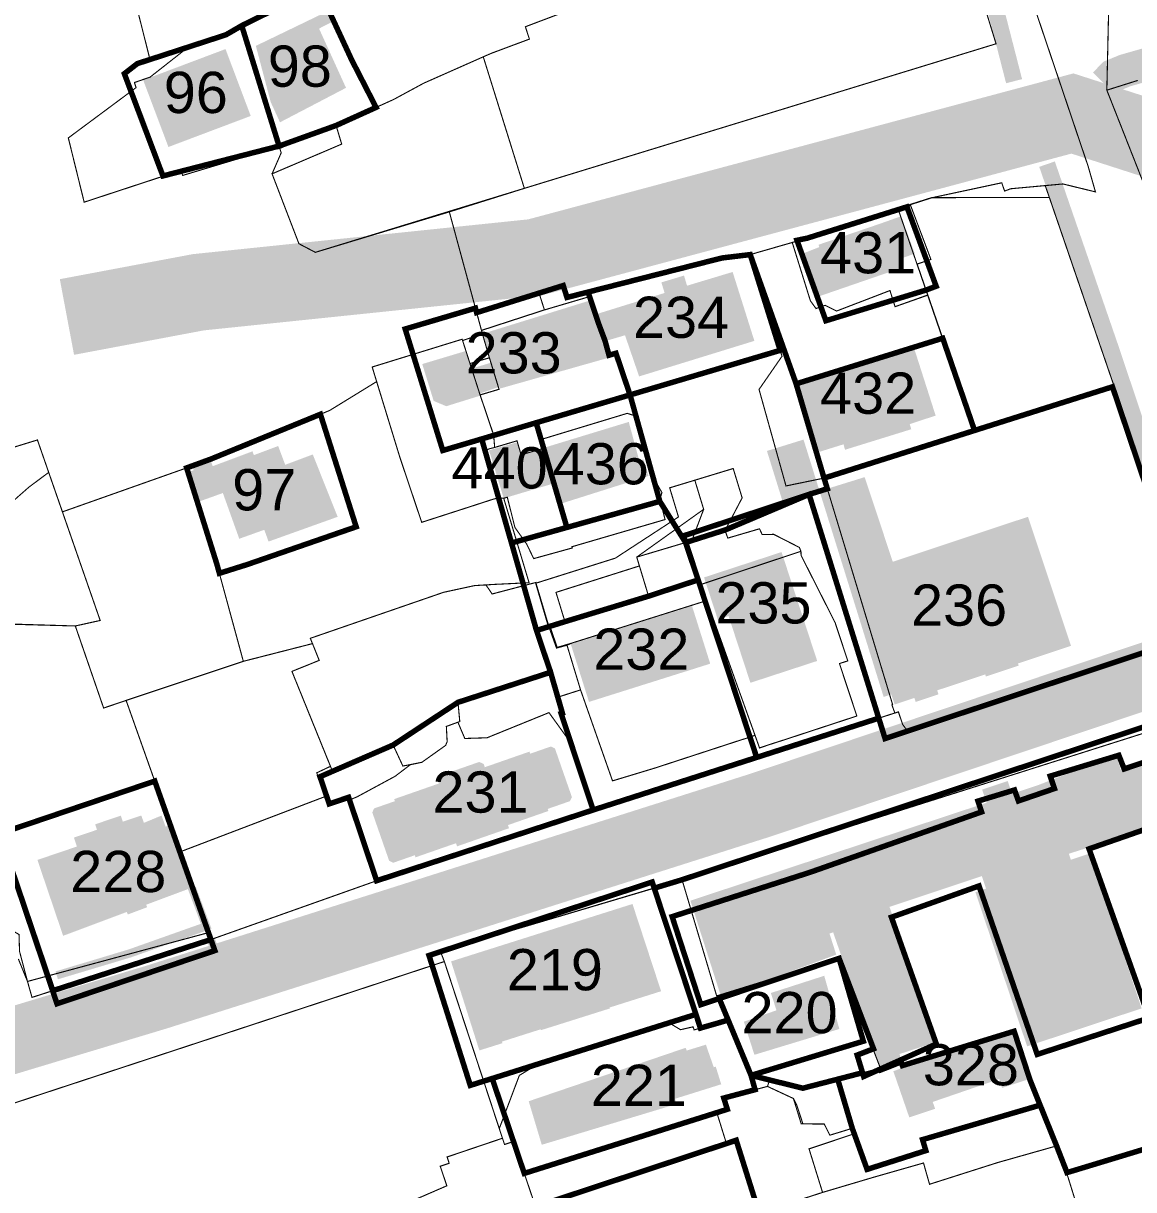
# Model space of a CAD drawing. Header units: millimetres. Extents: x 21689 to 31331, y 37531 to 43751.
# Drawn here: x 27373.9 to 27575.8, y 42274.4 to 42486.5 of the extents above; entities that cross this region are included whole.
import ezdxf

# ---------------------------------------------------------------- set-up
doc = ezdxf.new("R2010")
doc.units = ezdxf.units.MM
doc.linetypes.add('g5_084', pattern=[0.4, 0.2, -0.2])
for name, color, linetype, lineweight, transparency in [('0.1 ОКН', 1, 'Continuous', 9, 0.4), ('00 Дороги', 252, 'Continuous', 9, 0.2), ('24. ценная дореволюц постройка', 192, 'Continuous', 13, 0.4)]:
    doc.layers.add(name, color=color, linetype=linetype, lineweight=lineweight, transparency=transparency)
doc.layers.add('0.16.3 - пешеходные пути', color=40, linetype='boundary')
for name, color, linetype, lineweight in [('00 границы ОКН', 1, 'Continuous', 40), ('00 номер ОКН', 7, 'Continuous', 15), ('00 Разраб границы', 5, 'g5_084', 50), ('CONTUR', 150, 'Continuous', 9)]:
    doc.layers.add(name, color=color, linetype=linetype, lineweight=lineweight)
doc.styles.get("Standard").update_dxf_attribs({"font": 'arial.ttf'})
doc.linetypes.add('boundary', pattern='A,7,-3,[1,bnd.shx,S=1,R=0,X=0,Y=0],-3,3', length=16)

# ---------------------------------------------------------------- blocks, each defined once
blk = doc.blocks.new('участки все')
at = {"layer": 'CONTUR', "const_width": 0.2}
for points in [[(4798.631474879999, 4751.815181769997), (4606.92930929, 4688.370040879999), (4562.988744130001, 4675.282744979995), (4563.69132939, 4673.491980109997), (4456.792320210002, 4638.318512019999)], [(4486.20812291, 4673.958301919999), (4487.865580370002, 4669.872906499993), (4488.691142620002, 4666.970253359999), (4521.232385710002, 4677.492072879998), (4551.376321330001, 4688.190595819992), (4590.753498270002, 4701.057758629999), (4646.287027580001, 4718.90757309), (4647.042404219999, 4716.645998269996), (4647.620175610001, 4715.847148809997), (4648.566742369999, 4715.622655199993), (4651.157781969999, 4716.342987329997), (4655.027560500002, 4717.633743309998), (4682.791059400002, 4726.998700209995), (4695.023159629999, 4731.051433099994)], [(4550.668012960002, 4855.502178199997), (4526.837462700001, 4843.716998259996), (4523.962094900002, 4842.061015899999), (4510.143156699999, 4837.562578729994), (4506.382464080001, 4852.540226849996)], [(4458.234949559999, 4758.666983049995), (4489.673589990001, 4768.365673969994), (4491.72324345, 4762.464264999994), (4494.223348539999, 4755.285953479993), (4516.815847900001, 4763.280078429998), (4521.21040675, 4764.882800969994), (4542.835988380001, 4773.731732969994), (4551.376397219999, 4778.980994519996), (4550.567004460001, 4781.63339879), (4566.924390079999, 4786.682973749994), (4567.01069558, 4786.441651279995), (4570.609771900002, 4787.686551389998), (4564.59906982, 4809.848677999995), (4540.226321419999, 4802.491816999995), (4537.240281000002, 4804.057543229996), (4532.354936670002, 4816.772399449997), (4534.01334995, 4820.587024419998), (4533.651194130001, 4821.752574599996), (4516.100406380003, 4816.481271839999), (4515.734270560002, 4817.386881839993), (4498.175828279999, 4811.615693549996), (4495.294711850001, 4823.299859599996), (4507.614885549999, 4832.451266189994), (4507.319039820003, 4833.375800089998), (4510.18430466, 4834.37193429), (4517.067239710002, 4839.786573489997), (4510.143156699999, 4837.562578729994), (4506.38215792, 4852.520231449998)], [(4668.140372180001, 4855.623542699999), (4678.395459630002, 4825.256401459999), (4680.767888390001, 4818.230048379999), (4682.125307280002, 4813.489245549994), (4678.349344620001, 4814.407063219995), (4676.217338149999, 4814.929708589996), (4666.693914319999, 4814.055518549998), (4665.607427670002, 4813.632152039994), (4665.080515670001, 4815.140225819996), (4652.398880870001, 4812.424383599995), (4626.974131220002, 4804.28362848), (4619.33036914, 4802.080652879995), (4614.200985220002, 4801.469186309994), (4586.000958100001, 4794.290925989996), (4585.314034930001, 4796.4514528), (4580.92299739, 4795.078677969999), (4581.896227870002, 4792.023763629994), (4572.800856360001, 4789.063009759993), (4570.449148589999, 4788.299013349998), (4570.19375283, 4789.252927869995), (4565.943276950002, 4804.89807517), (4564.59906982, 4809.848677999995), (4574.32582754, 4812.899764669993), (4578.2446772, 4814.129768389998), (4578.2446772, 4814.129768389998), (4664.047666009999, 4840.426144059995), (4660.084408850002, 4853.276879039993)], [(4691.687745530002, 4812.992832669995), (4685.815855930003, 4827.892797979999), (4684.198544860002, 4831.987577419997), (4689.82572728, 4833.761426329998)], [(4632.488677060002, 4631.498470399995), (4630.029890990001, 4639.416149029996), (4638.231944210001, 4642.160582219999), (4637.897178850002, 4643.155711829996), (4633.818061030001, 4641.908160339997), (4632.78907237, 4643.933923259996), (4628.609575260001, 4643.967914009998), (4627.590335110002, 4647.283533119982), (4627.190178000004, 4648.579665219993), (4622.463877770002, 4650.782037049998), (4614.52141013, 4648.663632159979), (4615.160029360002, 4646.613845829997), (4613.250976170002, 4646.023072089993), (4615.004679680001, 4640.386197959997), (4580.36479005, 4628.646504329998), (4576.27022536, 4640.75924688), (4574.641872930002, 4640.214175549998), (4574.259262000003, 4641.350038469994), (4564.19707102, 4637.944081679997), (4564.569531199999, 4636.798374099998), (4562.941178740002, 4636.253302729993), (4564.146854820003, 4632.704827649999), (4558.09660172, 4630.077448949982)]]:
    blk.add_lwpolyline(points, dxfattribs=at)
for points in [[(4654.716227500001, 4887.359213429999), (4615.122162750002, 4874.695393259994), (4617.266920090002, 4863.902508649997), (4625.720343069999, 4866.083086109997), (4626.279343400002, 4865.36452412), (4628.351163130002, 4865.482802639998), (4628.879701130001, 4862.774698689995), (4630.123413460001, 4856.485629519994), (4621.659839850003, 4854.295207259994), (4619.02116511, 4855.035611519998), (4618.241670720002, 4858.987563229995), (4588.912419640001, 4853.166602679994), (4590.796348809999, 4848.197736169997), (4578.43478091, 4843.526985349999), (4579.16031694, 4841.27586681), (4572.260870450001, 4838.701493729997), (4570.770954750002, 4838.054303149998), (4578.2446772, 4814.129768389998), (4664.047666009999, 4840.426144059995), (4660.084408850002, 4853.276879039993), (4666.563692150001, 4855.187681689997), (4656.800933009999, 4883.747279059993), (4654.716227500001, 4887.359213429999)], [(4668.140372180001, 4855.623542699999), (4676.134359170002, 4857.841154669994), (4679.860343250002, 4858.884109809995), (4684.514359569999, 4846.08279932), (4684.198544860002, 4831.987577419997), (4685.815855930003, 4827.892797979999), (4691.687745530002, 4812.992832669995), (4702.37165546, 4780.589120589996), (4708.437664500001, 4782.286250979995), (4718.254359710001, 4756.59584573), (4720.726651169999, 4757.397995909996), (4724.354131600001, 4746.782413869994), (4698.672710400002, 4738.205584259994), (4685.222429310001, 4778.031681249995), (4685.523890960001, 4778.127065969995), (4673.73978417, 4812.477632489994), (4672.992722000002, 4814.629079599995), (4676.217338149999, 4814.929708589996), (4678.349344620001, 4814.407063219995), (4682.125307280002, 4813.489245549994), (4680.767888390001, 4818.230048379999), (4678.395459630002, 4825.256401459999), (4668.140372180001, 4855.623542699999)], [(4507.319039820003, 4833.375800089998), (4510.18430466, 4834.37193429), (4517.067239710002, 4839.786573489997), (4523.962094900002, 4842.061015899999), (4526.837462700001, 4843.716998259996), (4533.651194130001, 4821.752574599996), (4516.100406380003, 4816.481271839999), (4515.734270560002, 4817.386881839993), (4498.175828279999, 4811.615693549996), (4495.294711850001, 4823.299859599996), (4507.614885549999, 4832.451266189994), (4507.319039820003, 4833.375800089998)], [(4532.354936670002, 4816.772399449997), (4537.240281000002, 4804.057543229996), (4540.226321419999, 4802.491816999995), (4578.2446772, 4814.129768389998), (4570.770954750002, 4838.054303149998), (4559.92735293, 4833.250309469993), (4554.462064250001, 4830.293975919994), (4543.999599300001, 4825.564146529999), (4545.01776663, 4822.178542319998), (4532.354936670002, 4816.772399449997)], [(4660.060378019999, 4770.066903229999), (4646.18922924, 4810.489451729998), (4652.30905467, 4812.435758979998), (4673.73978417, 4812.477632489994), (4685.523890960001, 4778.127065969995), (4660.060378019999, 4770.066903229999)], [(4629.72620584, 4805.071494749995), (4635.88586921, 4807.00719217), (4644.87927244, 4809.839505799995), (4648.516808160002, 4810.983816149994), (4652.19713697, 4801.207425939995), (4649.6940865, 4800.35574662), (4651.647588510001, 4794.705813089996), (4645.6754325, 4792.607243959995), (4644.75035378, 4795.541420059999), (4635.03318424, 4791.810183899993), (4632.949128210003, 4792.852097219998), (4631.30016811, 4792.267341959996), (4630.28153186, 4793.662944149997), (4626.974131220002, 4804.28362848), (4629.72620584, 4805.071494749995)], [(4619.33036914, 4802.080652879995), (4626.974131220002, 4804.28362848), (4630.28153186, 4793.662944149997), (4631.30016811, 4792.267341959996), (4632.949128210003, 4792.852097219998), (4635.03318424, 4791.810183899993), (4644.75035378, 4795.541420059999), (4645.6754325, 4792.607243959995), (4651.638050040001, 4794.735959259997), (4660.092514160002, 4770.206411769999), (4660.130821130002, 4770.095824799994), (4632.757947280002, 4761.424892439994), (4625.83611503, 4760.00086593), (4620.934879330001, 4777.55598248), (4625.117313720002, 4783.591970929999), (4619.33036914, 4802.080652879995)], [(4570.458993210002, 4788.288862579997), (4572.800703280001, 4789.053012059993), (4581.896074800003, 4792.013765929994), (4590.103229439999, 4794.438116819998), (4591.805823090002, 4789.382026669999), (4592.92024598, 4786.404950959993), (4593.649810090002, 4783.763769279998), (4594.905492420003, 4784.134545169997), (4597.03756629, 4776.431868029998), (4572.68680594, 4769.204669539998), (4570.199301600001, 4776.55278754), (4573.64504472, 4777.580034459999), (4573.454734440002, 4778.212951039997), (4572.188107230002, 4782.352362319994), (4571.882876039999, 4783.317039899993), (4570.609771900002, 4787.686551389998), (4570.458993210002, 4788.288862579997)], [(4567.01069558, 4786.441651279995), (4567.526232440003, 4784.843750929998), (4568.356692060002, 4782.261024529995), (4570.189456980002, 4776.562938319999), (4572.666963610001, 4769.214973389993), (4572.84308582, 4767.002267159994), (4571.84918053, 4766.747483649997), (4571.11337853, 4766.368747799999), (4573.552827179999, 4757.841360529993), (4572.508627250001, 4757.567346969998), (4568.187114380001, 4756.163507039993), (4559.906148770002, 4753.490284219995), (4559.57454085, 4753.385360969994), (4555.614896139999, 4765.166038379997), (4550.567004460001, 4781.63339879), (4566.924390079999, 4786.682973749994), (4567.01069558, 4786.441651279995)], [(4568.356692060002, 4782.261024529995), (4570.189456980002, 4776.562938319999), (4573.635047020001, 4777.580187529994), (4573.444736740003, 4778.21310411), (4572.178109529999, 4782.352515389997), (4571.882722959999, 4783.307042199995), (4568.356692060002, 4782.261024529995)], [(4521.21040675, 4764.882800969994), (4542.835988380001, 4773.731732969994), (4551.376397219999, 4778.980994519996), (4555.614896139999, 4765.166038379997), (4559.57454085, 4753.385360969994), (4559.906148770002, 4753.490284219995), (4568.187114380001, 4756.163507039993), (4572.508627250001, 4757.567346969998), (4573.552827179999, 4757.841360529993), (4574.491539440002, 4757.756987649998), (4579.106373440001, 4742.396263859999), (4572.951818230001, 4742.100494039994), (4569.208392420001, 4741.877808089994), (4563.559634659999, 4740.654290009995), (4539.311394930002, 4732.285513879992), (4539.706605580002, 4731.319458589998), (4527.12728836, 4728.102043849998), (4522.30817457, 4745.79590764), (4516.815847900001, 4763.280078429998), (4521.21040675, 4764.882800969994)], [(4632.757947280002, 4761.424892439994), (4685.222429310001, 4778.031681249995), (4698.672710400002, 4738.205584259994), (4698.300805660001, 4738.081277929995), (4693.3974858, 4735.906343129994), (4695.023159629999, 4731.051433099994), (4682.791059400002, 4726.998700209995), (4655.027560500002, 4717.633743309998), (4651.157781969999, 4716.342987329997), (4648.566742369999, 4715.622655199993), (4647.620175610001, 4715.847148809997), (4647.042404219999, 4716.645998269996), (4646.287027580001, 4718.90757309), (4645.643807300003, 4718.697420419994), (4645.0964403, 4720.175807199994), (4645.237020370001, 4720.213654969994), (4633.691340159999, 4758.380588579995), (4632.757947280002, 4761.424892439994)], [(4596.958130040002, 4773.203070419993), (4598.56041201, 4772.698535829993), (4601.51865967, 4762.133197109993), (4601.738656920002, 4761.479825959999), (4603.26757788, 4758.796405339999), (4602.908827970001, 4757.571892889995), (4603.842421910001, 4753.887582999996), (4586.886553980003, 4748.937170899997), (4586.983316420002, 4748.725688469996), (4579.94354887, 4746.783464999992), (4578.664111000001, 4749.433065779995), (4576.530228570002, 4752.445750449995), (4575.144451409999, 4757.94699181), (4574.491539440002, 4757.756987649998), (4573.552827179999, 4757.841360529993), (4571.11337853, 4766.368747799999), (4571.84918053, 4766.747483649997), (4572.84308582, 4767.002267159994), (4576.911594690002, 4768.209979829997), (4577.652687400001, 4765.66862199), (4581.720430839999, 4766.826346149995), (4581.265186270001, 4768.443323359999), (4596.958130040002, 4773.203070419993)], [(4471.417912930003, 4731.425014649998), (4468.333310919999, 4730.472238019996), (4458.234949559999, 4758.666983049995), (4489.673589990001, 4768.365673969994), (4491.72324345, 4762.464264999994), (4488.132269950002, 4759.789233799994), (4484.70605284, 4756.771678409998), (4481.723255330002, 4753.977334849994), (4478.700974120001, 4750.563592929997), (4476.42734387, 4746.408385069996), (4474.513372690002, 4741.577667359997), (4472.917902470002, 4737.302075659994), (4471.417912930003, 4731.425014649998)], [(4598.68780964, 4747.056475379999), (4608.703580820002, 4750.043137999994), (4610.860969069999, 4755.750130779997), (4609.25202815, 4761.044787629995), (4616.234564400001, 4763.167887719996), (4617.86288836, 4757.832934009996), (4614.752044960002, 4751.900538619993), (4615.250801050001, 4750.512896339998), (4621.016727270002, 4752.204622129997), (4621.510690180002, 4751.157054699993), (4623.611278390002, 4751.194893009997), (4628.274836529999, 4748.813479829994), (4628.554054600001, 4748.109201799998), (4610.15060724, 4742.010948589995), (4611.125368799999, 4739.056011599998), (4586.888306430003, 4731.417068489995), (4584.216213260002, 4730.627977029995), (4582.905155640001, 4734.47806704), (4600.839066349999, 4739.953507399994), (4598.68780964, 4747.056475379999)], [(4501.090910229999, 4735.530715509994), (4496.56556788, 4734.529997689999), (4482.871777700002, 4734.93966276), (4472.864776540002, 4731.872864049997), (4471.417912930003, 4731.425014649998), (4472.917902470002, 4737.302075659994), (4474.513372690002, 4741.577667359997), (4476.42734387, 4746.408385069996), (4478.700974120001, 4750.563592929997), (4481.723255330002, 4753.977334849994), (4484.70605284, 4756.771678409998), (4488.132269950002, 4759.789233799994), (4491.72324345, 4762.464264999994), (4501.090910229999, 4735.530715509994)], [(4594.79487781, 4746.866078709994), (4606.27966954, 4754.360268599994), (4604.680726279999, 4759.654772439993), (4609.25202815, 4761.044787629995), (4610.860969069999, 4755.750130779997), (4598.68780964, 4747.056475379999), (4599.17320045, 4745.449036749996), (4583.999525210002, 4740.641337959998), (4585.6280027, 4735.316381609998), (4582.905155640001, 4734.47806704), (4582.62368932, 4734.382376109999), (4580.304872799999, 4742.297913389993), (4594.79487781, 4746.866078709994)], [(4610.15060724, 4742.010948589995), (4611.125368799999, 4739.056011599998), (4611.426983580001, 4739.161394069998), (4621.026432910002, 4712.344305099999), (4622.775522989999, 4712.937527679998), (4625.599418220001, 4713.84429547), (4638.725448200002, 4718.153343719998), (4635.561476810003, 4727.691826559996), (4637.078935979999, 4728.178595059995), (4634.775417700002, 4735.133892949998), (4628.582717910002, 4747.368759819997), (4628.554054600001, 4748.109201799998), (4610.15060724, 4742.010948589995)], [(4583.999525210002, 4740.641337959998), (4599.17320045, 4745.449036749996), (4600.839066349999, 4739.953507399994), (4585.6280027, 4735.316381609998), (4583.999525210002, 4740.641337959998)], [(4539.311394930002, 4732.285513879992), (4563.559634659999, 4740.654290009995), (4569.208392420001, 4741.877808089994), (4571.260217000002, 4741.996393429995), (4572.38500143, 4740.349164859996), (4580.327011240002, 4742.437575029994), (4582.76166715, 4734.25026298), (4584.094403980001, 4730.509841519997), (4586.002385930002, 4731.030630999994), (4588.46795359, 4722.902846109994), (4584.26733187, 4721.557155179994), (4583.016977810003, 4726.106318759994), (4582.30346738, 4725.87724219), (4566.173275010002, 4720.644185599994), (4566.499765010001, 4717.14917153), (4564.056088100001, 4716.256582229994), (4564.203490039999, 4713.474313239996), (4563.923296240002, 4712.808600309996), (4559.606213340001, 4709.734684719995), (4556.927949150002, 4709.195688619998), (4556.14583243, 4709.05766282), (4554.37426801, 4712.874803599996), (4543.331631749999, 4708.133853909996), (4535.969226519999, 4726.266658469998), (4540.929932260001, 4728.270714949998), (4539.706605580002, 4731.319458589998), (4539.311394930002, 4732.285513879992)], [(4586.002385930002, 4731.030630999994), (4586.888306430003, 4731.417068489995), (4611.125368799999, 4739.056011599998), (4611.426983580001, 4739.161394069998), (4620.201684589999, 4714.646942369996), (4618.964926300002, 4714.205876239997), (4617.668794100001, 4713.805719339994), (4601.960190519999, 4708.676208369994), (4594.284598550003, 4706.353717579993), (4588.46795359, 4722.902846109994), (4586.002385930002, 4731.030630999994)], [(4486.41920321, 4675.335076419993), (4486.326381630003, 4678.416511659998), (4484.651005710002, 4679.372167169996), (4482.59456778, 4685.483680599995), (4481.981187290002, 4685.263070879999), (4476.7772028, 4701.332821299998), (4474.073738180003, 4700.454209289993), (4465.1204737, 4708.081325599996), (4460.005620650001, 4706.459630329998), (4454.762545810001, 4718.669962519999), (4460.637108490002, 4728.110062149993), (4482.931151619999, 4734.898753509995), (4496.56556788, 4734.529997689999), (4501.717017170001, 4719.601057109997), (4505.808277350002, 4720.988422979994), (4520.781627800003, 4678.748979919997), (4487.865580370002, 4669.872906499993), (4486.41920321, 4675.335076419993)], [(4505.808277350002, 4720.988422979994), (4527.12728836, 4728.102043849998), (4539.706605580002, 4731.319458589998), (4540.929932260001, 4728.270714949998), (4535.969226519999, 4726.266658469998), (4542.97488111, 4708.999319859998), (4540.476776449999, 4707.8175625), (4542.111329530001, 4703.542517339999), (4515.58635958, 4693.428588959999), (4505.808277350002, 4720.988422979994)], [(4559.606213340001, 4709.734684719995), (4563.923296240002, 4712.808600309996), (4564.203490039999, 4713.474313239996), (4564.056088100001, 4716.256582229994), (4566.15785326, 4717.024405919998), (4567.412550720001, 4714.06518261), (4571.454529860002, 4714.193297329999), (4582.724663320001, 4718.770762619999), (4586.71984057, 4713.229569409995), (4590.16088789, 4702.846839629994), (4590.753498270002, 4701.057758629999), (4551.376321330001, 4688.190595819992), (4550.83079095, 4689.788955309995), (4546.441300260001, 4702.886219349995), (4547.809865750001, 4703.445268059993), (4554.737218990001, 4707.189221559994), (4557.50949956, 4709.296785089995), (4559.606213340001, 4709.734684719995)], [(4606.92930929, 4688.370040879999), (4706.61421291, 4720.013920259996), (4707.060072120003, 4718.437087479993), (4710.339930469999, 4707.97682844998), (4711.861848750003, 4702.223503749999), (4728.03145604, 4650.595731089998), (4727.639709040002, 4650.481728529979), (4676.883676960001, 4635.078772219997), (4676.291219480001, 4636.877850419995), (4670.21243273, 4651.980982009983), (4667.33767588, 4660.81503256), (4647.011918489999, 4654.56620707998), (4646.742085680002, 4655.230341149996), (4643.109955970001, 4653.785945329997), (4642.706737470001, 4654.882123429998), (4635.31087502, 4674.095439109994), (4613.225874930002, 4667.24354636998), (4606.92930929, 4688.370040879999)], [(4580.756145440002, 4654.860625749999), (4584.855871530002, 4656.147861929981), (4604.570854109999, 4662.346039559998), (4606.651696119999, 4661.0941752), (4608.929745800003, 4661.619299029997), (4609.13112545, 4661.056213379998), (4610.276220629999, 4661.38868264998), (4609.014844780001, 4665.2180114), (4604.618570770003, 4678.525377959995), (4602.10474558, 4686.113898749979), (4601.865824330001, 4686.837559899998), (4562.988744130001, 4675.28274497998), (4563.277807009999, 4674.56831610998), (4563.69132939, 4673.491980109997), (4563.968710770001, 4672.667729609995), (4564.59916912, 4670.738068449995), (4573.686187500003, 4643.10882021), (4577.334320990001, 4652.78300702), (4580.756145440002, 4654.860625749999)], [(4520.781627800003, 4678.748979919997), (4487.865580370002, 4669.872906499993), (4488.691142620002, 4666.970253359999), (4521.232385710002, 4677.492072879998), (4520.781627800003, 4678.748979919997)], [(4613.466891200001, 4667.309856529981), (4635.31087502, 4674.095439109994), (4642.706737470001, 4654.882123429998), (4643.014724209999, 4654.097404689979), (4628.898874919999, 4650.453511890002), (4619.484572540001, 4652.78766052), (4613.466891200001, 4667.309856529981)], [(4456.77217173, 4638.308820459999), (4563.69132939, 4673.491980109997), (4574.259262000003, 4641.350038469994), (4564.19707102, 4637.944081679997), (4564.569531199999, 4636.798374099998), (4562.941178740002, 4636.253302729993), (4564.146854820003, 4632.704827649999), (4558.09660172, 4630.077448949982), (4558.781382870002, 4627.776954499998), (4504.811877880001, 4610.843180919998), (4500.971181640001, 4611.451986679997), (4490.477202900001, 4608.582641749999), (4489.319476840003, 4612.650385639979), (4478.358715310001, 4609.33818531), (4476.10800774, 4609.292644559995), (4472.429417440002, 4610.038969039996), (4468.971799950002, 4611.501913639979), (4466.10802671, 4613.21576735998), (4463.195546369999, 4616.320373269998), (4462.080308349999, 4619.897464679983), (4460.380266030003, 4625.77352042), (4456.77217173, 4638.308820459999)], [(4584.855871530002, 4656.147861929981), (4604.570854109999, 4662.346039559998), (4606.651696119999, 4661.0941752), (4608.929745800003, 4661.619299029997), (4609.13112545, 4661.056213379998), (4610.276220629999, 4661.38868264998), (4615.318485409999, 4662.841488479993), (4619.484572540001, 4652.78766052), (4622.861699690002, 4651.945951059999), (4622.463877770002, 4650.782037049998), (4614.52141013, 4648.663632159979), (4615.160029360002, 4646.613845829997), (4613.250976170002, 4646.023072089993), (4615.004679680001, 4640.386197959997), (4580.36479005, 4628.646504329998), (4576.27022536, 4640.75924688), (4574.641872930002, 4640.214175549998), (4574.259262000003, 4641.350038469994), (4573.686187500003, 4643.10882021), (4577.334320990001, 4652.78300702), (4580.756145440002, 4654.860625749999), (4584.855871530002, 4656.147861929981)], [(4642.994575740002, 4654.08771313), (4643.109955970001, 4653.785945329997), (4646.742085680002, 4655.230341149996), (4647.011918489999, 4654.56620707998), (4667.33767588, 4660.81503256), (4670.21243273, 4651.980982009983), (4672.06188384, 4647.372646919983), (4661.73695184, 4644.440715889999), (4653.067150300005, 4641.84344503998), (4650.67575867, 4641.100055589981), (4651.275152440001, 4639.100870239999), (4645.884241420001, 4637.083399879979), (4640.592800040002, 4635.684409109999), (4638.231944210001, 4642.160582219999), (4637.897178850002, 4643.155711829996), (4633.818061030001, 4641.908160339997), (4632.78907237, 4643.933923259996), (4628.909812350001, 4643.983317259997), (4627.772895900001, 4647.450738709994), (4627.190178000004, 4648.579665219993), (4622.463877770002, 4650.782037049998), (4622.861699690002, 4651.945951059999), (4628.898874919999, 4650.453511890002), (4642.994575740002, 4654.08771313)], [(4679.924004190001, 4625.302183279979), (4679.74307914, 4625.894955759998), (4676.883676960001, 4635.078772219997), (4727.639709040002, 4650.481728529979), (4731.001951670001, 4640.830212499997), (4679.924004190001, 4625.302183279979)], [(4641.841230800004, 4634.275289039979), (4650.850648120002, 4636.847360319996), (4651.951448660002, 4632.980490419998), (4664.321832820002, 4636.921108909999), (4675.05835405, 4639.95673886998), (4676.291219480001, 4636.877850419995), (4676.883676960001, 4635.078772219997), (4679.74307914, 4625.894955759998), (4679.924004190001, 4625.302183279979), (4675.75720367, 4624.205974849996), (4676.119206870001, 4623.030427589983), (4637.283246440001, 4610.894976789998), (4627.799191980001, 4608.020170489996), (4626.90456413, 4610.983880149993), (4626.432376250003, 4610.841108989997), (4620.94131772, 4627.755251249982), (4632.488677060002, 4631.498470399995), (4641.841230800004, 4634.275289039979)]]:
    blk.add_lwpolyline(points, close=True, dxfattribs=at)

msp = doc.modelspace()

# ---------------------------------------------------------------- hatches: boundary and pattern name
at = {"layer": '0.1 ОКН', "transparency": 33554585}
h = msp.add_hatch(color=1, dxfattribs=at)
h.dxf.hatch_style = 1
h.paths.add_polyline_path([(27420.54, 42468.5), (27432.55065310468, 42474.76883720323), (27427.65043247881, 42485.55291668939), (27430.23850073166, 42486.86809436951), (27429.27950106526, 42488.73812440951), (27416.14974949651, 42482.40319615217), (27418.85210676157, 42472.18729915003)])
h = msp.add_hatch(color=1, dxfattribs=at)
h.dxf.hatch_style = 1
h.paths.add_polyline_path([(27400.24850170442, 42464.0115473108), (27415.21883065388, 42469.65860416768), (27410.63059695766, 42481.82199643912), (27395.6602680082, 42476.17493958224)])
h = msp.add_hatch(color=1, dxfattribs=at)
h.dxf.hatch_style = 1
h.paths.add_polyline_path([(27518.3926, 42436.77729999999), (27515.5586, 42444.58589999999), (27518.6406, 42445.8086), (27518.4941, 42446.2305), (27529.6543, 42450.04299999999), (27533.5254, 42451.4141), (27536.0117, 42444.62109999999), (27533.2793, 42443.6445), (27533.8262, 42442.1016)])
h = msp.add_hatch(color=1, dxfattribs=at)
h.dxf.hatch_style = 1
h.paths.add_polyline_path([(27483.30287561278, 42429.76340302853), (27485.86774200574, 42422.27875279098), (27506.83237365423, 42428.74642343098), (27502.87918279863, 42441.27873848894), (27494.58683780025, 42438.78014007159), (27494.03059195465, 42440.6235219611), (27489.91760868976, 42439.38241729962), (27490.49793581406, 42437.4592307832), (27477.84725688677, 42433.52810113591), (27479.64794936401, 42428.68713830715)])
h = msp.add_hatch(color=1, dxfattribs=at)
h.dxf.hatch_style = 1
h.paths.add_polyline_path([(27457.34845143318, 42430.02723600679), (27459.00190422725, 42424.79086521672), (27455.33361365989, 42423.69760880159), (27454.33076079046, 42426.90055115642), (27446.42139221006, 42424.52690303958), (27448.49408984315, 42417.8301096368), (27450.78459553883, 42416.85905868837), (27457.03189373299, 42418.80116058522), (27456.90844673441, 42419.17435987616), (27460.479762862, 42420.41470361925), (27460.59221326277, 42420.08172107689), (27480.51533308756, 42425.73145436072), (27477.04664099449, 42436.1229812538)])
h = msp.add_hatch(color=1, dxfattribs=at)
h.dxf.hatch_style = 1
h.paths.add_polyline_path([(27535.09336230333, 42413.60760014074), (27539.8047, 42415.1523), (27535.8223, 42427.6094), (27534.5332, 42427.1914), (27514.418, 42420.9688), (27518.4277, 42408.4883), (27523.04856402246, 42409.9287938881), (27523.31827172695, 42408.93937620249), (27535.3735416743, 42412.67122921115)])
h = msp.add_hatch(color=1, dxfattribs=at)
h.dxf.hatch_style = 1
h.paths.add_polyline_path([(27458.56751856497, 42408.83374002695), (27461.2419335497, 42400.10618623441), (27470.35051722657, 42402.82331071009), (27471.44830102892, 42399.07367414398), (27487.56608995676, 42404.17679292581), (27486.64791978043, 42407.19929944869), (27485.89029673538, 42406.95710276534), (27483.98453817236, 42414.00278083688), (27464.39837523917, 42408.03223037935), (27463.72383603291, 42410.31971655601)])
h = msp.add_hatch(color=1, dxfattribs=at)
h.dxf.hatch_style = 1
h.paths.add_polyline_path([(27413.13022231713, 42392.75052990376), (27417.68956758518, 42394.3826991682), (27418.45684957508, 42392.23992909736), (27431.0268145988, 42396.74097562012), (27426.505, 42408.08499999999), (27421.49184292043, 42406.20779489848), (27420.213, 42409.623), (27415.79094839657, 42407.96713769661), (27415.533, 42408.65599999999), (27408.30783076549, 42405.95049440088), (27407.889, 42407.069), (27404.62738331132, 42405.8509763507), (27404.86306483448, 42405.22157869179), (27403.82347274238, 42404.88129749906), (27405.69069369755, 42399.47296630695), (27410.15113405866, 42401.07015846616)])
h = msp.add_hatch(color=1, dxfattribs=at)
h.dxf.hatch_style = 1
h.paths.add_polyline_path([(27532.00716565998, 42388.57121031808), (27556.60526273415, 42396.74918514634), (27564.41955333538, 42373.27370734012), (27554.78908068649, 42370.06800850295), (27554.91541364039, 42369.68848250285), (27548.9378791387, 42367.69873847886), (27548.81154618479, 42368.07826447896), (27540.08008293558, 42365.17181921866), (27540.31919617127, 42364.45348178484), (27536.16779196196, 42363.07160239722), (27535.92867872627, 42363.78993983105), (27532.34971708395, 42362.59860960321), (27531.73607090973, 42364.44210863322), (27530.3459179676, 42363.9799332164), (27518.68908368362, 42401.41246388709), (27526.89089098311, 42403.96018176915)])
h = msp.add_hatch(color=1, dxfattribs=at)
h.dxf.hatch_style = 1
h.paths.add_polyline_path([(27497.67497408739, 42385.72047227674), (27511.77649609436, 42390.33481283223), (27518.25808740674, 42370.52693315094), (27506.11144787331, 42366.5522748563), (27502.13581407385, 42378.70189555303), (27500.18093160032, 42378.06221329218)])
h = msp.add_hatch(color=1, dxfattribs=at)
h.dxf.hatch_style = 1
h.paths.add_polyline_path([(27473.43752654253, 42373.58633158005), (27476.75063245162, 42363.07686804479), (27498.79984949429, 42370.02787853453), (27495.4867435852, 42380.53734206978)])
h = msp.add_hatch(color=222, dxfattribs=at)
h.dxf.hatch_style = 1
h.paths.add_polyline_path([(27531.41047785876, 42325.78608270963), (27540.06442062786, 42301.25062951508), (27533.22421427332, 42299.02655440006), (27533.67708210718, 42297.63374648003), (27529.78529145099, 42296.36834097869), (27521.16046861034, 42321.15616355203), (27520.49696532326, 42320.94417819733), (27521.72445868819, 42317.10218692565), (27500.79, 42309.4), (27495.20006681926, 42326.92738517355), (27549.07103026877, 42344.73475880245), (27548.27046848711, 42347.1301053121), (27552.90924516623, 42348.68045608934), (27553.6890236591, 42346.3472948843), (27558.46435056073, 42347.94328285389), (27572.63596740228, 42353.49280722535), (27573.45866272898, 42350.7694236755), (27580.16876240572, 42352.87619193154), (27579.16610407895, 42355.77942194096), (27587.68709791554, 42358.39893330175), (27587.75186220116, 42357.78408475874), (27590.43954586425, 42358.62545679887), (27593.12722952734, 42357.62228254555), (27593.38008126162, 42356.84010636518), (27596.20529957406, 42348.10052435456), (27594.62257874035, 42345.4099460097), (27592.16052619165, 42344.62120069991), (27593.6895043879, 42339.90015489126), (27598.66848499673, 42341.50648616942), (27605.07804527777, 42322.15950298431), (27590.38500293796, 42316.86275558591), (27589.35693294837, 42319.96862265367), (27589.9607742232, 42320.19871353891), (27585.83078242617, 42332.66755755692), (27585.33379752149, 42332.47653518601), (27584.06021814459, 42336.07230293329), (27581.04146763623, 42335.24954788839), (27580.10055775783, 42338.63851476495), (27584.56987754334, 42340.02936224674), (27584.07982037436, 42341.83158691877), (27564.04114133403, 42335.46247247493), (27564.41070590866, 42334.35670495738), (27567.85595020993, 42335.50815878877), (27577.272784065, 42307.33221956249), (27556.44755463042, 42300.4235640208), (27547.03770340608, 42328.47869332629), (27548.97572893096, 42329.12641137494), (27548.21504849223, 42331.40242963566)])
h = msp.add_hatch(color=1, dxfattribs=at)
h.dxf.hatch_style = 1
h.paths.add_polyline_path([(27440.38682117442, 42334.20415725263), (27437.3256024544, 42342.98589625742), (27437.67356105098, 42343.70626062013), (27441.45065309604, 42345.02291383306), (27441.31898777475, 42345.40062303757), (27449.43973567164, 42348.23142744536), (27449.22479203463, 42348.84803772172), (27449.61624545577, 42349.65844762977), (27456.79272034138, 42352.16008873437), (27457.60313024943, 42351.76863531322), (27457.80062823137, 42351.20207150647), (27465.92137612821, 42354.03287591439), (27466.05304144951, 42353.65516670989), (27469.83013349455, 42354.97181992288), (27470.55049785727, 42354.62386132631), (27473.64463290779, 42345.74769502046), (27473.29667431122, 42345.02733065774), (27469.23630036279, 42343.61192845379), (27469.36796568408, 42343.23421924928), (27462.00263619618, 42340.66674548413), (27462.20013417812, 42340.10018167738), (27452.7574040654, 42336.80854864521), (27452.55990608348, 42337.37511245198), (27445.19457659555, 42334.80763868692), (27445.06291127426, 42335.18534789143), (27441.11741817228, 42333.80999190142)])
h = msp.add_hatch(color=1, dxfattribs=at)
h.dxf.hatch_style = 1
h.paths.add_polyline_path([(27404.39496557646, 42329.25224148665), (27396.20221290262, 42326.18492657287), (27396.37437690544, 42325.72507907298), (27392.85485233874, 42324.40739127958), (27392.68143098566, 42324.87059714337), (27381.09565229007, 42320.53295469339), (27376.41800465429, 42334.33492344958), (27383.59944839727, 42336.7687982061), (27383.0483127302, 42338.39499108117), (27387.26099729964, 42339.82271884702), (27386.92594474176, 42340.81133220478), (27391.58266532131, 42342.38954893561), (27391.95736438417, 42341.2839537388), (27395.32299159822, 42342.42460392131), (27395.77992435338, 42341.07636820509), (27398.99326241864, 42342.40514016045), (27399.73592474625, 42340.385036138), (27400.33214727867, 42340.60422881758)])
h = msp.add_hatch(color=1, dxfattribs=at)
h.dxf.hatch_style = 1
h.paths.add_polyline_path([(27451.66, 42315.88), (27456.81, 42299.68), (27461, 42301), (27460.90427221142, 42301.28056933816), (27467.94, 42303.51999999999), (27468, 42303.36), (27480.5590041304, 42307.32324281015), (27480.50462424765, 42307.49221141318), (27489.8650680181, 42310.45160230079), (27484.66, 42326.32)])
h = msp.add_hatch(color=1, dxfattribs=at)
h.dxf.hatch_style = 1
h.paths.add_polyline_path([(27504.91788128131, 42304.91144568564), (27510.85344408804, 42306.97804393984), (27509.83511569766, 42310.13190325695), (27519.53474615853, 42313.26034157426), (27522.2948247713, 42303.58717240335), (27506.8358033066, 42298.88539176297)])
h = msp.add_hatch(color=1, dxfattribs=at)
h.dxf.hatch_style = 1
h.paths.add_polyline_path([(27532.10390320987, 42295.91761234805), (27554.1068886701, 42303.33381952947), (27557.05098534509, 42294.5463401586), (27551.87437165925, 42292.86850428384), (27551.3570574593, 42294.46456967234), (27539.27466958306, 42290.3166501616), (27539.70398719178, 42289.06609989001), (27535.01054766202, 42287.50080244576)])
h = msp.add_hatch(color=1, dxfattribs=at)
h.dxf.hatch_style = 1
h.paths.add_polyline_path([(27465.78, 42290.44), (27468.16, 42282.51999999999), (27492.71, 42289.94), (27492.41177334602, 42290.89319366634), (27500.80142860471, 42293.52434636096), (27499.80352658123, 42296.7476411784), (27499.44242658619, 42296.63136785714), (27498.01, 42300.73), (27494.53, 42299.66), (27494.33, 42300.16)])
at = {"layer": '24. ценная дореволюц постройка'}
h = msp.add_hatch(color=192, dxfattribs=at)
h.dxf.hatch_style = 1
h.paths.add_polyline_path([(27509.115604673, 42408.72343177525), (27512.02921473461, 42399.3437165252), (27518.68908368362, 42401.41246388709), (27517.85202390956, 42404.107190416), (27515.77617724481, 42410.78991398106)])

# ---------------------------------------------------------------- linework, layer by layer
at = {"layer": '0.16.3 - пешеходные пути', "color": 40, "true_color": 0xf8d731, "transparency": 33554687, "const_width": 3, "flags": 128}
for points in [[(27559.11500543706, 42590.52700159721), (27560.49548384203, 42586.37870004751), (27553.325, 42579.75), (27545.64225004384, 42570.14466121466), (27546.39631587942, 42561.7029650432), (27548.88930212129, 42552.03419237732), (27556.3, 42532.835), (27560.31549574081, 42515.12193156182), (27562.55931840432, 42508.81054947424), (27549.23690807792, 42494.78904050977), (27554.07594335274, 42475.98022128406)], [(27560.06919667619, 42460.89129784915), (27571.46803351099, 42427.8356154225), (27578.73284077953, 42406.218557126), (27588.86060187911, 42378.83544595559)]]:
    msp.add_lwpolyline(points, dxfattribs=at)
at = {"layer": '00 границы ОКН', "const_width": 1}
for points in [[(27413.58303425, 42486.07636975), (27427.5085412, 42492.96318536), (27433.56825532, 42479.88034637), (27438.0155565, 42471.21221507), (27430.7451709, 42467.92351788), (27420.3778419, 42464.1822361), (27413.58303425, 42486.07636975)], [(27392.22922495, 42477.34328084), (27394.58731468, 42479.17718423), (27396.88872826, 42479.92195036999), (27410.70766645, 42484.42038749), (27413.58303425, 42486.07636975), (27420.3778419, 42464.1822361), (27399.24450934, 42458.74578525), (27392.22922495, 42477.34328084)], [(27514.57578328, 42447.03989341999), (27516.47177745, 42447.43086546), (27517.87864983, 42447.87932668), (27534.57901558, 42453.12364882), (27539.89792373, 42438.68215087), (27538.0673213, 42437.99017637), (27519.84179507, 42432.40920392), (27514.57578328, 42447.03989341999)], [(27514.42604641, 42420.93207602), (27541.09311226, 42429.22381209999), (27542.56770081, 42424.95121703), (27544.36766902, 42419.72363621999), (27544.54997154, 42419.22084283999), (27546.8380858, 42412.56578217999), (27546.87623965, 42412.44519753999), (27519.5035189, 42403.78426304999), (27517.53517756, 42410.42442812999), (27514.42604641, 42420.93207602)], [(27467.13750417, 42413.85607803), (27482.91920276, 42418.53446556), (27484.21502892, 42418.91462683), (27485.47599233, 42414.40530094), (27488.13053952, 42404.90461677), (27488.43408698, 42403.82996451), (27489.62858736, 42399.55165740999), (27472.72592241, 42394.81043189999), (27467.13750417, 42413.85607803)], [(27403.56141945, 42405.63944998), (27407.95597836, 42407.2421725), (27427.89092489, 42415.39698645), (27434.39754396, 42394.92727362), (27414.60247026, 42388.070323), (27409.51791714, 42386.46816473), (27409.05374619, 42388.15527922), (27403.56141945, 42405.63944998)], [(27457.2323191, 42410.90772273), (27462.65709968, 42412.52467136), (27467.13750417, 42413.85607803), (27472.72592241, 42394.81043189999), (27462.65261363, 42391.98465086), (27460.2983988, 42400.20073171), (27457.86818243, 42408.67797743), (27457.2323191, 42410.90772273)], [(27427.82149272, 42349.46775742), (27441.11983963, 42355.23417483999), (27452.9188466, 42363.00355683), (27469.76254937, 42368.4656898), (27471.9087552, 42361.03279758), (27471.67758353, 42360.95633666), (27477.4990699, 42343.41712961), (27438.12189295, 42330.54996709999), (27433.02410541, 42345.71808483), (27429.49593141, 42344.53209866), (27427.82149272, 42349.46775742)]]:
    msp.add_lwpolyline(points, close=True, dxfattribs=at)
msp.add_lwpolyline([(27580.50008422, 42353.04883336), (27574.1020368, 42350.88242165), (27573.1224149, 42353.37041271), (27560.65057909, 42349.58038011), (27561.41145924, 42347.31108427999), (27554.86798061, 42345.06134957999), (27554.14808693, 42347.0587146), (27547.50288783, 42345.03186678), (27548.15145111, 42343.06319238), (27516.97871398, 42332.08857221), (27491.87294503, 42324.01839972999), (27497.07874993, 42308.00404081), (27522.24215751, 42316.42778858), (27528.50231413, 42299.98251029999), (27525.52814572, 42298.83705763), (27526.71437485, 42294.94260496999), (27539.93046206, 42300.85274698), (27531.76187649, 42323.90840993), (27547.69622283, 42329.60346902), (27558.28461289, 42298.96368954999), (27578.64561094, 42305.59845279), (27567.70976556, 42336.34296048999), (27579.50618816, 42340.45249981)], dxfattribs=at)
at = {"layer": '00 Дороги', "lineweight": 9}
for points, const_width in [([(27570.5598674148, 42475.4624877431), (27572.06041686338, 42476.9985739462), (27574.24911618799, 42477.89928953656), (27581.10490195726, 42479.86156385135), (27603.57192104444, 42484.26597003618), (27666.46988652646, 42504.2906902634), (27681.52993222346, 42515.72678136144), (27703.62669958915, 42527.1721277149), (27729.58784822883, 42549.57880361739), (27760.19270949082, 42575.56141272716), (27817.34777856762, 42608.17990776136), (27846.39522095043, 42621.51506158267), (27871.11714472231, 42633.74893917141), (27898.24633360182, 42638.02498287016), (27945.44394255529, 42639.11817728146), (27977.07504887071, 42648.50016360055), (28002.01936081954, 42658.14397448482), (28026.89146757223, 42669.81179404065), (28063.14313237021, 42680.28938774835), (28068.90364526721, 42684.47572648698), (28068.82320288885, 42686.65996849914)], 6), ([(27381.78678351637, 42433.08816174765), (27405.69182695646, 42437.58783300751), (27466.95984943563, 42443.94178071344), (27564.68457523128, 42470.10275181711), (27585.02389236173, 42463.54376714895), (27627.61248800976, 42451.74685330713), (27648.212400837, 42442.72567320459), (27679.83103708543, 42415.28974108388), (27681.24977857158, 42414.87869696834)], 14), ([(27219.59454290134, 42170.27448817656), (27223.00170964722, 42211.00415685052), (27225.00428759333, 42233.8651996856), (27232.84531263708, 42250.50783472504), (27254.0652843968, 42265.4626747736), (27287.30582667395, 42276.00459250653), (27398.31238574821, 42309.45128415642), (27507.65781070573, 42344.20652017876), (27619.10187458584, 42381.55221955937), (27660.97889777257, 42395.82273782745), (27683.64822112919, 42403.256780245), (27684.82036449369, 42406.57589469474)], 12)]:
    msp.add_lwpolyline(points, dxfattribs=dict(at, const_width=const_width))
at = {"layer": '00 Разраб границы', "ltscale": 5, "const_width": 1}
for points in [[(27476.57063467434, 42437.62305945346), (27500.94661062, 42443.82791521999), (27506.07599454, 42444.43938178999), (27511.52675743002, 42427.02476513604), (27484.21502892, 42418.91462683), (27481.65111782, 42426.49327408), (27480.3930703107, 42426.13106065649), (27479.66587138, 42428.76367986999), (27478.55144849, 42431.74075558), (27476.84885484, 42436.79684573)], [(27476.57063467434, 42437.62305945346), (27500.94661062, 42443.82791521999), (27506.07599454, 42444.43938178999), (27514.418, 42420.9688), (27517.53517756, 42410.42442812999), (27519.5035189, 42403.78426304999), (27520.09653180363, 42401.84965786307), (27516.77910854898, 42400.81917052782), (27501.55335844358, 42394.36546501017), (27494.31898526515, 42392.06483957405), (27489.62858736, 42399.55165740999), (27488.43408698, 42403.82996451), (27488.13053952, 42404.90461677), (27485.47599233, 42414.40530094), (27484.21502892, 42418.91462683), (27481.65111782, 42426.49327408), (27480.3930703107, 42426.13106065649), (27479.66587138, 42428.76367986999), (27478.55144849, 42431.74075558), (27476.84885484, 42436.79684573)], [(27443.31647488716, 42430.90598752706), (27450.15531773967, 42408.8099919674), (27457.2323191, 42410.90772273), (27462.65709968, 42412.52467136), (27467.13750417, 42413.85607803), (27482.91920276, 42418.53446556), (27484.21502892, 42418.91462683), (27481.65111782, 42426.49327408), (27480.3930703107, 42426.13106065649), (27479.66587138, 42428.76367986999), (27478.55144849, 42431.74075558), (27476.84885484, 42436.79684573), (27476.57063467434, 42437.62305945346), (27472.7465835, 42436.64965489999), (27472.05966033, 42438.81018171), (27467.66862279, 42437.43740688), (27456.31335722097, 42433.88739788574), (27456.09314277931, 42434.69935300718), (27450.86277032, 42433.14534370999)], [(27443.31647488716, 42430.90598752706), (27450.15531773967, 42408.8099919674), (27457.2323191, 42410.90772273), (27462.65709968, 42412.52467136), (27467.13750417, 42413.85607803), (27482.91920276, 42418.53446556), (27484.21502892, 42418.91462683), (27481.65111782, 42426.49327408), (27480.3930703107, 42426.13106065649), (27479.66587138, 42428.76367986999), (27478.55144849, 42431.74075558), (27476.84885484, 42436.79684573), (27476.57063467434, 42437.62305945346), (27472.7465835, 42436.64965489999), (27472.05966033, 42438.81018171), (27467.66862279, 42437.43740688), (27456.31335722097, 42433.88739788574), (27456.09314277931, 42434.69935300718), (27450.86277032, 42433.14534370999)]]:
    msp.add_lwpolyline(points, close=True, dxfattribs=at)
for points in [[(27530.60714993249, 42356.41444017019), (27535.39493075252, 42358.00433735589), (27581.7723705797, 42373.40507599301), (27587.21204872673, 42375.21145128507), (27585.71428088, 42379.65041865), (27571.96805471, 42420.39041015999), (27519.50357268, 42403.78362134999), (27520.09653180363, 42401.84965786307), (27516.77910854898, 42400.81917052782), (27530.60714993249, 42356.41444017019)], [(27530.60714993249, 42356.41444017019), (27535.39493075252, 42358.00433735589), (27581.7723705797, 42373.40507599301), (27587.21204872673, 42375.21145128507), (27585.71428088, 42379.65041865), (27571.96805471, 42420.39041015999), (27519.50357268, 42403.78362134999), (27520.09653180363, 42401.84965786307), (27516.77910854898, 42400.81917052782), (27530.60714993249, 42356.41444017019)], [(27507.25108365498, 42352.97950625636), (27529.45439881361, 42360.11616488907), (27516.77910854898, 42400.81917052782), (27493.95375372329, 42393.28964331537), (27496.59924373541, 42385.26998331408), (27497.8709942, 42381.41474050999), (27507.25108365498, 42352.97950625636)], [(27507.25108365498, 42352.97950625636), (27529.45439881361, 42360.11616488907), (27516.77910854898, 42400.81917052782), (27501.55335844358, 42394.36546501017), (27494.31898526515, 42392.06483957405), (27496.59924373541, 42385.26998331408), (27497.8709942, 42381.41474050999), (27507.25108365498, 42352.97950625636)], [(27477.4990699, 42343.41712961), (27507.25108365498, 42352.97950625636), (27497.8709942, 42381.41474050999), (27496.59924373541, 42385.26998331408), (27494.31898526515, 42392.06483957405), (27489.62858736, 42399.55165740999), (27472.72592241, 42394.81043189999), (27462.65261363, 42391.98465086), (27467.2039226157, 42376.0679102233), (27469.76254937, 42368.4656898), (27471.90783091671, 42361.03599862342), (27471.67929202079, 42360.95400255782), (27477.49912367, 42343.41648754)], [(27477.4990699, 42343.41712961), (27507.25108365498, 42352.97950625636), (27497.8709942, 42381.41474050999), (27496.59924373541, 42385.26998331408), (27487.58469175, 42382.31223630999), (27472.3736281, 42377.67511052), (27469.36931472, 42376.74110502), (27467.2039226157, 42376.0679102233), (27469.76254937, 42368.4656898), (27471.90783091671, 42361.03599862342), (27471.67929202079, 42360.95400255782), (27477.49912367, 42343.41648754)], [(27379.22430955979, 42310.55363826719), (27407.97801111, 42319.85080179), (27397.76015835681, 42348.6731558022), (27369.54588422784, 42339.11101035716), (27379.22430955979, 42310.55363826719)], [(27379.98590839833, 42308.17274743654), (27408.69108613987, 42317.84190541105), (27397.76015835681, 42348.6731558022), (27369.54588422784, 42339.11101035716), (27379.98590839833, 42308.17274743654)], [(27447.6458364958, 42316.95442896841), (27455.15806765568, 42293.32372124222), (27467.50177084, 42297.21935466), (27491.31647951, 42304.70476847), (27496.20079069563, 42306.23999994849), (27488.61144973, 42329.19628881), (27488.24344274194, 42330.30943878695), (27449.73436950679, 42317.64147388308), (27447.6458364958, 42316.95442896841)], [(27447.6458364958, 42316.95442896841), (27455.15806765568, 42293.32372124222), (27467.50177084, 42297.21935466), (27491.31647951, 42304.70476847), (27496.20079069563, 42306.23999994849), (27488.61144973, 42329.19628881), (27488.24344274194, 42330.30943878695), (27449.73436950679, 42317.64147388308), (27447.6458364958, 42316.95442896841)], [(27500.43648880101, 42309.12808353899), (27502.06411087066, 42305.20021740747), (27506.23019794, 42295.14638943), (27526.655887433, 42301.35875621169), (27522.24215751, 42316.42778858), (27500.43648880101, 42309.12808353899)], [(27500.43648880101, 42309.12808353899), (27502.06411087066, 42305.20021740747), (27506.23019794, 42295.14638943), (27526.655887433, 42301.35875621169), (27522.24215751, 42316.42778858), (27500.43648880101, 42309.12808353899)], [(27464.97643496359, 42277.3180792189), (27500, 42288.37116899713), (27501.90565476, 42288.97257474), (27501.26703553, 42291.02236106998), (27506.95999849585, 42292.54078092791), (27506.23019794, 42295.14638943), (27502.06411087066, 42305.20021740747), (27497.02184603, 42303.74741155998), (27496.20079069563, 42306.23999994849), (27491.31647951, 42304.70476847), (27467.50177084, 42297.21935466), (27459.14100848682, 42294.58072468529), (27463.01585076, 42283.11797579), (27464.97643496359, 42277.3180792189)], [(27464.97643496359, 42277.3180792189), (27500, 42288.37116899713), (27501.90565476, 42288.97257474), (27501.26703553, 42291.02236106998), (27506.95999849585, 42292.54078092791), (27506.23019794, 42295.14638943), (27502.06411087066, 42305.20021740747), (27497.02184603, 42303.74741155998), (27496.20079069563, 42306.23999994849), (27491.31647951, 42304.70476847), (27467.50177084, 42297.21935466), (27459.14100848682, 42294.58072468529), (27463.01585076, 42283.11797579), (27464.97643496359, 42277.3180792189)], [(27521.98973067675, 42294.45021090977), (27524.64280425, 42285.51444074), (27527.33842544, 42278.04313802), (27538.02077784, 42281.45959915), (27537.42138407, 42283.45878449998), (27558.80750924, 42289.73137582999), (27556.95805813, 42294.33971091999), (27554.08330128, 42303.17376147), (27533.75754389, 42296.92493598999), (27533.48771108, 42297.58907006), (27529.85558137, 42296.14467424), (27529.78941030954, 42296.31773937724), (27526.71437485, 42294.94260496999), (27526.50609049262, 42295.62641347641), (27521.99030958037, 42294.44833879735)], [(27521.98973067675, 42294.45021090977), (27524.64280425, 42285.51444074), (27527.33842544, 42278.04313802), (27538.02077784, 42281.45959915), (27537.42138407, 42283.45878449998), (27558.80750924, 42289.73137582999), (27556.95805813, 42294.33971091999), (27554.08330128, 42303.17376147), (27533.75754389, 42296.92493598999), (27533.48771108, 42297.58907006), (27529.85558137, 42296.14467424), (27529.78941030954, 42296.31773937724), (27526.71437485, 42294.94260496999), (27526.50609049262, 42295.62641347641), (27521.99030958037, 42294.44833879735)], [(27458.32103896612, 42268.37186540891), (27470.24179719737, 42233.59178559976), (27515.39563790919, 42247.56031397223), (27514.54481738, 42250.3788994), (27513.65018953, 42253.34260906), (27513.17800165, 42253.1998379), (27507.68694312, 42270.11398015998), (27503.52367363378, 42283.34593350532), (27501.75030508, 42282.74492687), (27458.32103896612, 42268.37186540891)], [(27458.32103896612, 42268.37186540891), (27470.24179719737, 42233.59178559976), (27515.39563790919, 42247.56031397223), (27514.54481738, 42250.3788994), (27513.65018953, 42253.34260906), (27513.17800165, 42253.1998379), (27507.68694312, 42270.11398015998), (27503.52367363378, 42283.34593350532), (27501.75030508, 42282.74492687), (27458.32103896612, 42268.37186540891)]]:
    msp.add_lwpolyline(points, dxfattribs=at)
at = {"layer": '00 Разраб границы', "const_width": 1}
msp.add_lwpolyline([(27488.61144973, 42329.19628881), (27493.67493469, 42330.72876979), (27651.30210272953, 42382.89655753293), (27662.74218703239, 42346.58812374665), (27662.49226329, 42327.24404174), (27639.24408938, 42302.54989204), (27631.96427554, 42299.95134059), (27619.56642798, 42290.95112422998), (27615.94047, 42289.25663321), (27614.77708143713, 42292.95445999916), (27563.70058289793, 42277.45913266749), (27561.80397945, 42282.31546777998), (27558.80750924, 42289.73137582999), (27537.42138407, 42283.45878449998), (27538.02077784, 42281.45959915), (27527.33842544, 42278.04313802), (27524.64280425, 42285.51444074), (27521.98973067675, 42294.45021090977), (27521.98973067675, 42294.45021090977), (27515.64450032, 42292.81224080001), (27506.23019794, 42295.14638943), (27502.06411087066, 42305.20021740747), (27497.02184603, 42303.74741155998), (27496.20079069563, 42306.23999994849)], close=True, dxfattribs=at)
at = {"layer": '24. ценная дореволюц постройка', "const_width": 1.5}
for points in [[(27404.48793483016, 42329.2870485887), (27407.11812174152, 42322.26185833065), (27393.23646536655, 42317.33444513104), (27379.93923651959, 42313.34139010519)], [(27407.97801111, 42319.85080179), (27408.69108613987, 42317.84190541105), (27394.8094297649, 42312.91449221146), (27367.23957202953, 42304.18638813949)]]:
    msp.add_lwpolyline(points, dxfattribs=at)

# ---------------------------------------------------------------- block references
at = {"layer": 'CONTUR'}
msp.add_blockref('участки все', (22886.7456254, 37642.35872891001), dxfattribs=at)

# ---------------------------------------------------------------- texts
at = {"layer": '00 номер ОКН', "color": 4, "char_height": 7.5, "attachment_point": 1}
for s, insert in [('{\\C7;98}', (27418.32476918583, 42482.4691528568)), ('{\\C7;96}', (27399.40250654029, 42477.68847154528)), ('{\\C7;431}', (27518.79031508075, 42448.53452662233)), ('{\\C7;234}', (27484.75619393869, 42436.78650667217)), ('{\\C7;233}', (27454.30429862785, 42430.3276460854)), ('{\\C7;432}', (27518.79031508075, 42422.98780012598)), ('{\\C7;440}', (27451.73593289872, 42409.40393560064)), ('{\\C7;436}', (27470.15784640185, 42410.14526951744)), ('{\\C7;97}', (27411.84660520676, 42405.41641585217)), ('{\\C7;235}', (27499.74325817423, 42384.84523403815)), ('{\\C7;236}', (27535.33119328771, 42384.43289131849)), ('{\\C7;232}', (27477.52838492716, 42376.4190304822)), ('{\\C7;231}', (27448.27789051961, 42350.43446289255)), ('{\\C7;228}', (27382.39239587989, 42335.9851176227)), ('{\\C7;219}', (27461.80147932012, 42318.12497827077)), ('{\\C7;220}', (27504.48975422726, 42310.31031223333)), ('{\\C7;328}', (27537.48218236978, 42300.83401320921)), ('{\\C7;221}', (27477.09286264574, 42297.08234057333))]:
    msp.add_mtext_dynamic_manual_height_columns(s, width=7.5, gutter_width=12.5, heights=[0], dxfattribs=dict(at, insert=insert))

doc.saveas('drawing.dxf')
